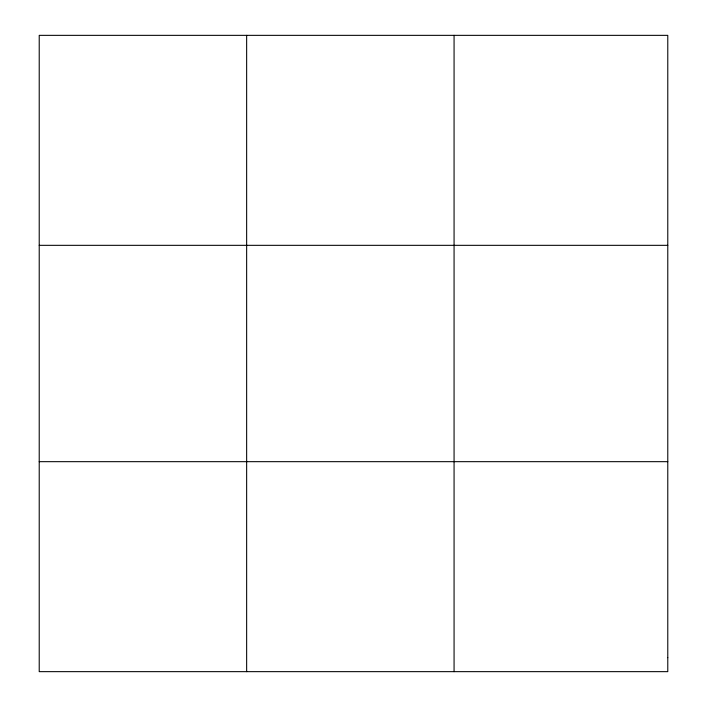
<?xml version="1.0" encoding="UTF-8"?>
<svg xmlns="http://www.w3.org/2000/svg" width="707" height="707" viewBox="0 0 707 707"><rect width="100%" height="100%" fill="white"/><g stroke="black" fill="none" stroke-linecap="round" stroke-linejoin="round"><path stroke-width="1.06" d="M246.646 35.35L246.646 671.65M454.071 35.35L454.071 671.65M39.221 245.329L667.779 245.329M39.221 461.671L667.779 461.671M667.779 657.651L667.779 671.65L39.221 671.65L39.221 35.35L667.779 35.35L667.779 657.651"/></g></svg>
